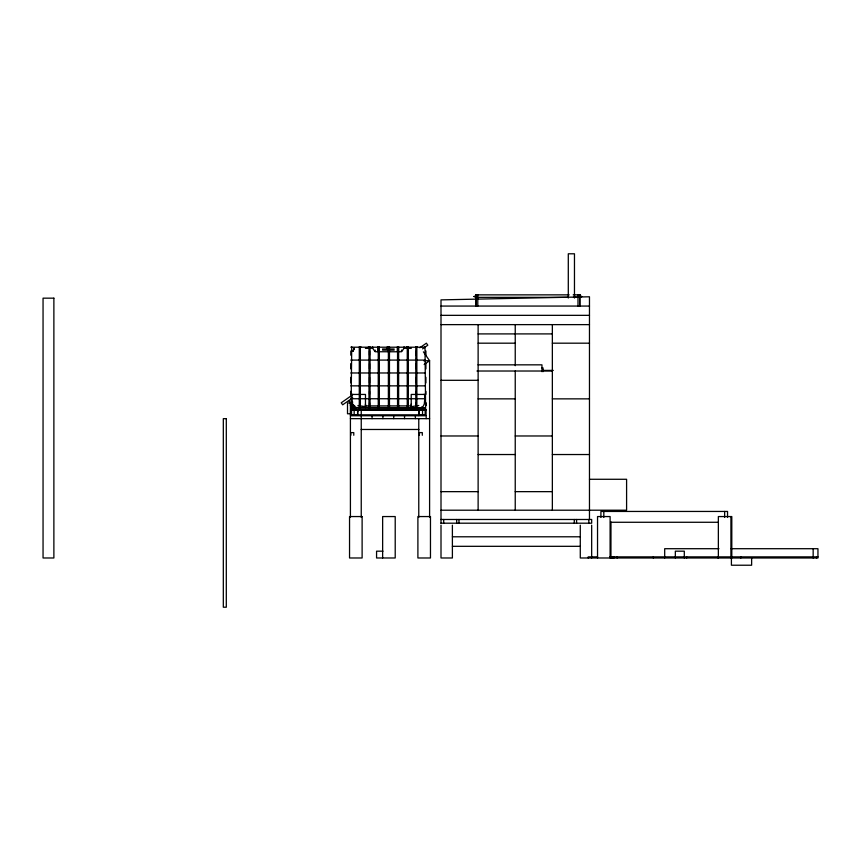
<?xml version="1.0" encoding="UTF-8"?>
<svg xmlns="http://www.w3.org/2000/svg" width="861" height="861" viewBox="0 0 861 861"><rect width="100%" height="100%" fill="white"/><g stroke="black" fill="none" stroke-linecap="round" stroke-linejoin="round"><path stroke-width="1.29" d="M401.904 351.277L404.057 348.242L404.057 346.8M424.688 398.385L424.688 394.446L423.677 394.467M372.641 346.8L372.641 348.242L374.804 351.277M401.538 350.083L401.538 351.729L394.898 351.772L375.17 351.729L375.159 350.083M365.462 407.576L365.484 394.446L352.02 394.435L352.02 398.385M411.246 407.576L411.224 394.446L424.688 394.435M411.214 404.003L411.192 406.596M350.416 405.606L350.599 402.744M351.073 409.858L351.719 346.8M424.688 399.708L424.29 404.057L423.042 406.478L421.33 407.188M365.462 406.855L365.495 404.003M352.892 351.223L354.463 348.393M352.892 351.17L354.334 348.199L352.892 350.997M351.428 404.487L351.557 407.188L353.731 406.898M355.367 407.188L353.914 406.037M351.557 407.188L351.266 404.982L353.731 405.036M352.16 395.145L341.247 402.797L342.667 404.821L352.687 397.804M419.834 347.769L426.378 343.184L427.799 345.207L422.557 348.888M350.416 517.407L350.416 402.948L352.59 401.42M357.713 411.052L359.898 409.524M424.15 364.526L429.596 360.716L423.386 351.848M418.79 405.52L411.278 406.661M365.419 348.382L372.641 348.242M411.332 405.908L365.376 405.908M404.057 348.242L411.289 348.382M475.746 294.86L569.196 294.86M573.2 294.86L580.045 294.86M475.929 296.711L474.077 296.528M579.862 296.711L581.713 296.528M477.209 297.336L568.314 297.336M573.458 297.336L578.581 297.336M441.004 306.064L589.473 306.064M441.004 315.341L589.473 315.341M441.004 324.629L589.473 324.629M478.124 333.907L552.353 333.907M478.124 343.184L515.233 343.184M552.353 343.184L589.473 343.184M360.91 346.8L359.285 346.8L359.285 409.858L360.91 409.858M368.379 346.8L370.058 346.8L370.058 409.858L368.379 409.858M406.65 346.8L408.329 346.8L408.329 409.858L406.65 409.858M417.413 346.8L415.798 346.8L415.798 409.858L417.413 409.858M350.793 347.209L425.399 347.209M382.532 348.996L394.177 348.996M382.532 350.115L394.177 350.115M359.285 359.414L360.361 359.414M368.982 359.414L370.058 359.414M378.248 359.414L379.324 359.414M388.376 359.414L389.452 359.414M397.556 359.414L398.632 359.414M407.253 359.414L408.329 359.414M415.798 359.414L416.864 359.414M350.793 360.092L425.399 360.092M423.58 360.716L429.596 360.716L429.596 517.407M478.038 364.838L541.956 364.838L541.956 371.64M541.956 367.927L543.076 367.927L543.076 371.64M542.538 370.402L553.3 370.402M476.951 371.016L552.353 371.016M350.793 372.974L425.399 372.974M441.004 380.304L478.124 380.304M350.793 385.857L425.399 385.857M350.793 398.74L425.399 398.74M478.124 398.858L515.233 398.858M552.353 398.858L589.473 398.858M352.827 402.948L347.51 402.948L347.51 413.764L350.416 413.764M351.266 405.972L354.84 405.972M351.772 407.468L425.162 407.705L351.546 407.705L351.546 409.696M425.162 409.244L351.546 409.244L351.008 410.17L425.7 410.17M425.162 409.696L352.052 409.696L352.052 407.705M378.076 409.858L379.324 409.858L379.324 346.8L378.076 346.8L378.076 351.008M387.256 409.858L389.452 409.858L389.452 346.8L387.256 346.8L387.256 348.899M397.384 409.858L398.632 409.858L398.632 346.8L397.384 346.8L397.384 351.008M351.546 414.819L425.162 414.819M350.416 415.745L426.195 415.745L426.195 418.65M350.416 418.65L429.596 418.65M361.157 429.478L418.866 429.478M441.004 435.978L478.124 435.978M515.233 435.978L552.353 435.978M478.124 454.533L515.233 454.533M552.353 454.533L589.473 454.533M589.473 479.276L626.593 479.276L626.593 510.207L441.004 510.207M441.004 491.653L478.124 491.653M515.233 491.653L552.353 491.653M440.854 519.484L591.668 519.484L591.668 523.197L440.854 523.197M610.535 522.272L717.923 522.272M452.391 536.79L580.282 536.79M452.391 546.315L580.282 546.315M718.967 548.705L664.692 548.705L664.692 557.982M731.011 548.705L817.95 548.705L817.95 557.982L580.282 557.982L580.282 525.199M382.984 551.18L376.569 551.18L376.569 557.982L395.21 557.982L395.21 516.557L382.639 516.557L382.639 557.982M597.577 556.873L588.203 556.873L588.203 557.982M609.631 556.873L817.95 556.873M352.02 394.446L353.032 394.467M365.43 406.661L357.918 405.52M348.748 400.559L350.416 402.948M353.656 406.478L352.418 404.057L352.02 399.708M426.109 402.744L426.292 405.606M425.625 409.858L424.99 346.8M816.594 556.873L816.594 557.982M813.161 548.705L813.161 557.982M751.631 557.982L751.631 565.225L731.409 565.225L731.409 557.982M740.837 556.873L740.837 557.982M731.796 557.982L731.796 516.557L718.354 516.557L718.354 557.982M730.924 516.557L730.924 557.982M727.545 517.461L727.545 511.445L600.913 511.445L600.913 517.461M724.639 511.445L724.639 517.461M718.106 556.873L718.106 557.982M686.691 556.873L686.691 557.982M684.301 557.982L684.301 551.18L675.336 551.18L675.336 557.982M653.305 556.873L653.305 557.982M617.122 556.873L617.122 557.982M614.022 556.873L614.022 557.982M613.043 556.873L613.043 557.982M611.923 556.873L611.923 557.982M610.976 521.906L610.933 557.982M610.105 557.982L610.105 516.557L597.534 516.557L597.534 557.982M603.819 511.445L603.819 517.461M591.668 525.199L591.668 557.982M589.473 519.484L589.473 296.787L441.004 299.876L441.004 523.197M588.827 519.484L588.827 523.197M579.862 294.86L579.862 306.064M579.679 294.86L579.679 306.064M578 294.86L578 306.064M576.579 519.484L576.579 523.197M574.47 298.035L574.47 253.791L568.292 253.791L568.292 298.035M574.287 519.484L574.287 523.197M552.353 324.629L552.353 510.207M515.233 324.629L515.233 365.721M515.233 371.016L515.233 510.207M478.124 324.629L478.124 510.207M477.79 294.86L477.79 306.064M476.122 294.86L476.122 306.064M475.929 294.86L475.929 306.064M458.978 519.484L458.978 523.197M456.685 519.484L456.685 523.197M452.391 525.199L452.391 557.982L441.004 557.982L441.004 525.199M443.695 519.484L443.695 523.197M425.915 351.008L425.915 355.206M425.915 363.622L425.915 368.917M425.915 377.322L425.915 382.93M425.915 391.335L425.915 394.381M425.151 409.987L425.151 415.12M424.656 407.705L424.656 409.696M423.268 407.705L423.268 409.696M422.536 409.987L422.536 415.12M422.31 435.289L422.31 432.609L419.404 432.609L419.404 435.289M421.201 407.705L421.201 409.696M419.113 409.987L419.113 415.12M418.769 408.91L418.769 415.605M418.769 418.65L418.769 517.407M416.864 346.8L416.864 409.858M416.326 351.008L416.326 355.206M416.326 363.622L416.326 368.917M416.326 377.322L416.326 382.93M416.326 391.335L416.326 394.381M416.326 402.744L416.326 405.606M415.368 415.745L415.368 418.65M407.791 351.008L407.791 355.206M407.791 363.622L407.791 368.917M407.791 377.322L407.791 382.93M407.791 391.335L407.791 394.381M407.791 402.744L407.791 405.606M407.253 346.8L407.253 409.858M404.541 415.745L404.541 418.65M398.449 346.8L398.449 351.008M398.094 351.008L398.094 355.206M398.094 363.622L398.094 368.917M398.094 377.322L398.094 382.93M398.094 391.335L398.094 394.381M398.094 402.744L398.094 405.606M397.556 346.8L397.556 409.858M393.725 415.745L393.725 418.65M388.914 351.008L388.914 355.206M388.914 363.622L388.914 368.917M388.914 377.322L388.914 382.93M388.914 391.335L388.914 394.381M388.914 402.744L388.914 405.606M388.376 346.8L388.376 409.858M382.897 415.745L382.897 418.65M378.786 351.008L378.786 355.206M378.786 363.622L378.786 368.917M378.786 377.322L378.786 382.93M378.786 391.335L378.786 394.381M378.786 402.744L378.786 405.606M378.248 346.8L378.248 409.858M372.07 415.745L372.07 418.65M369.52 351.008L369.52 355.206M369.52 363.622L369.52 368.917M369.52 377.322L369.52 382.93M369.52 391.335L369.52 394.381M369.52 402.744L369.52 405.606M368.982 346.8L368.982 409.858M361.243 409.664L361.243 415.045M361.243 415.745L361.243 517.407M360.361 346.8L360.361 409.858M359.823 351.008L359.823 355.206M359.823 363.622L359.823 368.917M359.823 377.322L359.823 382.93M359.823 391.335L359.823 394.381M359.823 402.744L359.823 405.606M357.584 409.987L357.584 415.12M355.496 407.705L355.496 409.696M354.172 409.987L354.172 415.12M353.731 405.972L353.731 407.285M353.774 435.289L353.774 432.609L350.857 432.609L350.857 435.289M353.44 407.705L353.44 409.696M353.021 404.745L353.021 407.705M351.546 409.987L351.546 415.12M351.428 404.928L351.428 407.016M350.793 351.008L350.793 355.206M350.793 363.622L350.793 368.917M350.793 377.322L350.793 382.93M350.793 391.335L350.793 394.381M475.746 294.666L475.563 296.345L473.894 296.528L475.746 296.528L475.746 294.666M580.228 294.666L580.045 296.528L581.907 296.528L580.228 296.345L580.228 294.666M53.877 298.164L43.05 298.164L43.05 557.982L53.877 557.982L53.877 298.164M357.745 409.987L350.61 409.987L350.61 415.12L357.745 415.12L357.745 409.987M426.087 409.987L418.952 409.987L418.952 415.12L426.087 415.12L426.087 409.987M226.303 418.65L223.322 418.65L223.322 607.209L226.303 607.209L226.303 418.65M362.115 516.557L349.544 516.557L349.544 557.982L362.115 557.982L362.115 516.557M430.468 516.557L417.897 516.557L417.897 557.982L430.468 557.982L430.468 516.557"/></g></svg>
